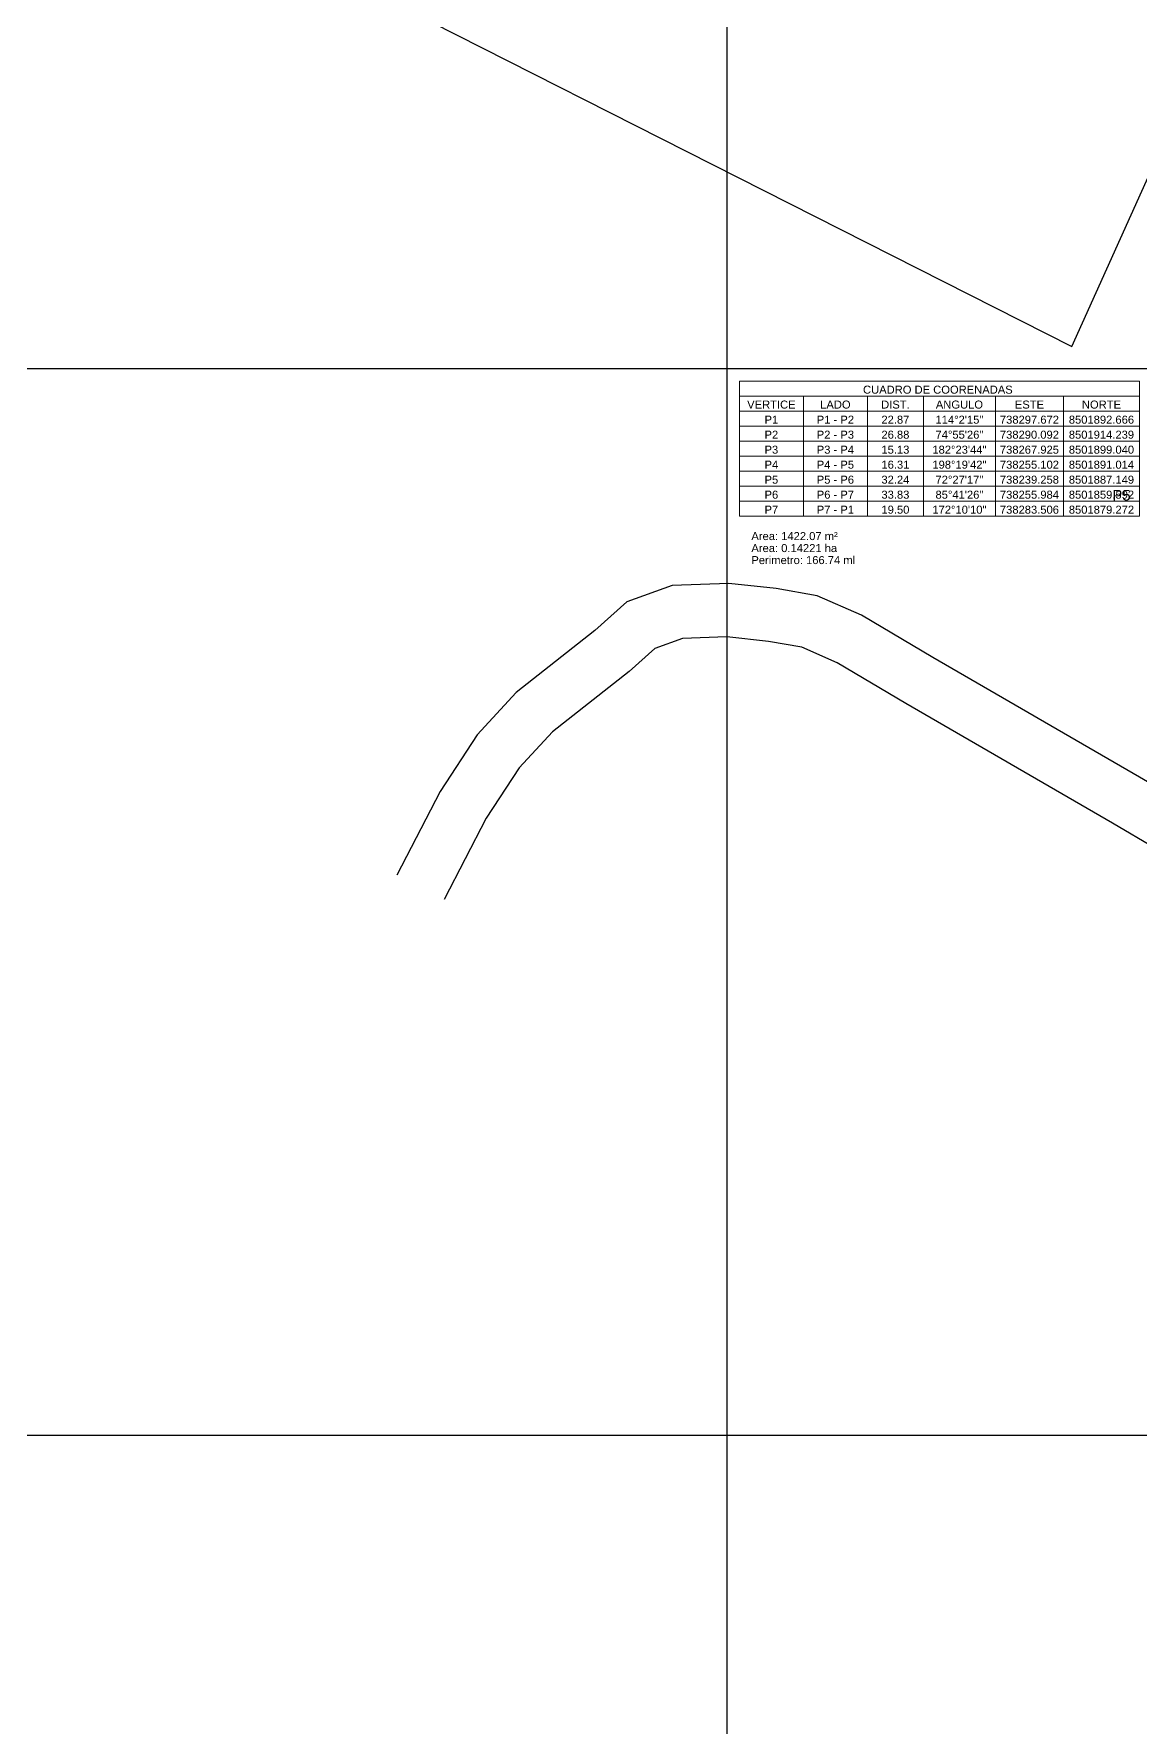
# Model space of a CAD drawing. Header units: millimetres. Extents: x 736950 to 740938, y 8500595 to 8502163.
# Drawn here: x 738135 to 738238.7, y 8501772.6 to 8501931.4 of the extents above; entities that cross this region are included whole.
import ezdxf
from ezdxf.enums import TextEntityAlignment as Align

# ---------------------------------------------------------------- set-up
doc = ezdxf.new("R2010")
doc.units = ezdxf.units.MM
doc.layers.add('Cuadricula Coordenadas', color=5, linetype='Continuous')
doc.layers.add('CUADROS', color=9, linetype='Continuous', lineweight=20)
doc.styles.add('CUADROS', font='arial.ttf')

# ---------------------------------------------------------------- blocks, each defined once
blk = doc.blocks.new('CC-Cuerpo')
at = {"layer": 'CUADROS'}
for p, q in [((0, 0), (0, 3.75)), ((0, 3.75), (100, 3.75)), ((0, 0), (100, 0)), ((16, 0), (16, 3.75)), ((32, 0), (32, 3.75)), ((46, 0), (46, 3.75)), ((64, 0), (64, 3.75)), ((81, 0), (81, 3.75)), ((100, 0), (100, 3.75))]:
    blk.add_line(p, q, dxfattribs=at)
at = {"layer": 'CUADROS', "style": 'CUADROS'}
for tag, p in [('V', (8, 0)), ('L', (24, 0)), ('D', (39, 0)), ('ANG', (55, 0)), ('X', (72.5, 0)), ('Y', (90.5, 0))]:
    blk.add_attdef(tag, text='', height=2, dxfattribs=at).set_placement(p, align=Align.BOTTOM_CENTER)

msp = doc.modelspace()

# ---------------------------------------------------------------- linework, layer by layer
at = {"elevation": 3684.939, "flags": 128}
msp.add_lwpolyline([(738166.4099, 8502005.157), (738138.5225, 8501949.5649), (738232.2844, 8501902.0373), (738257.8093, 8501958.724)], dxfattribs=at)
at = {"flags": 128}
msp.add_lwpolyline([(738242.1787, 8501859.6103), (738238.6265, 8501861.6904), (738219.2649, 8501872.8812), (738212.5835, 8501876.8571), (738208.4334, 8501878.6884), (738204.5728, 8501879.3631), (738200.1332, 8501879.845), (738194.8249, 8501879.6522), (738190.5783, 8501878.1101), (738187.5864, 8501875.4114), (738180.2158, 8501869.6019), (738176.5483, 8501865.6502), (738173.0738, 8501860.3492), (738169.0157, 8501852.5028)], dxfattribs=at)
msp.add_polyline3d([(738254.2435, 8501852.4567, 2668.81), (738250.0837, 8501852.8032, 0), (738245.6311, 8501853.3028, 0), (738240.1476, 8501855.0055, 0), (738236.1122, 8501857.3685, 0), (738216.7353, 8501868.5681, 0), (738210.2873, 8501872.4052, 0), (738206.9724, 8501873.8679, 0), (738203.8719, 8501874.4098, 0), (738199.9532, 8501874.8351, 0), (738195.7923, 8501874.684, 0), (738193.2024, 8501873.7435, 0), (738190.812, 8501871.5873, 0), (738183.6162, 8501865.9157, 0), (738180.4994, 8501862.5574, 0), (738177.3967, 8501857.8236, 0), (738173.4569, 8501850.2059, 0)])
at = {"layer": 'Cuadricula Coordenadas', "color": 8}
for p, q in [((738200, 8500595.5072), (738200, 8502130.6413)), ((736950.2265, 8501900), (738552.8979, 8501900)), ((736950.2265, 8501800), (738552.8979, 8501800))]:
    msp.add_line(p, q, dxfattribs=at)
at = {"layer": 'CUADROS'}
for p, q in [((738201.1305, 8501895.9957), (738201.1305, 8501898.8082)), ((738201.1305, 8501898.8082), (738238.6305, 8501898.8082)), ((738238.6305, 8501895.9957), (738238.6305, 8501898.8082)), ((738201.1305, 8501897.4019), (738238.6305, 8501897.4019)), ((738207.1305, 8501895.9957), (738207.1305, 8501897.4019)), ((738213.1305, 8501895.9957), (738213.1305, 8501897.4019)), ((738218.3805, 8501895.9957), (738218.3805, 8501897.4019)), ((738225.1305, 8501895.9957), (738225.1305, 8501897.4019)), ((738231.5055, 8501895.9957), (738231.5055, 8501897.4019)), ((738201.1305, 8501895.9957), (738238.6305, 8501895.9957))]:
    msp.add_line(p, q, dxfattribs=at)

# ---------------------------------------------------------------- block references
at = {"layer": 'CUADROS', "xscale": 0.375, "yscale": 0.375, "zscale": 0.375}
for p, values in [((738201.1305, 8501894.5894), {'V': 'P1', 'L': 'P1 - P2', 'D': '22.87', 'ANG': '114°2\'15"', 'X': '738297.672', 'Y': '8501892.666'}), ((738201.1305, 8501893.1832), {'V': 'P2', 'L': 'P2 - P3', 'D': '26.88', 'ANG': '74°55\'26"', 'X': '738290.092', 'Y': '8501914.239'}), ((738201.1305, 8501891.7769), {'V': 'P3', 'L': 'P3 - P4', 'D': '15.13', 'ANG': '182°23\'44"', 'X': '738267.925', 'Y': '8501899.040'}), ((738201.1305, 8501890.3707), {'V': 'P4', 'L': 'P4 - P5', 'D': '16.31', 'ANG': '198°19\'42"', 'X': '738255.102', 'Y': '8501891.014'}), ((738201.1305, 8501888.9644), {'V': 'P5', 'L': 'P5 - P6', 'D': '32.24', 'ANG': '72°27\'17"', 'X': '738239.258', 'Y': '8501887.149'}), ((738201.1305, 8501887.5582), {'V': 'P6', 'L': 'P6 - P7', 'D': '33.83', 'ANG': '85°41\'26"', 'X': '738255.984', 'Y': '8501859.592'}), ((738201.1305, 8501886.1519), {'V': 'P7', 'L': 'P7 - P1', 'D': '19.50', 'ANG': '172°10\'10"', 'X': '738283.506', 'Y': '8501879.272'})]:
    msp.add_blockref('CC-Cuerpo', p, dxfattribs=at).add_auto_attribs(values)

# ---------------------------------------------------------------- texts
at = {"layer": 'CUADROS', "style": 'CUADROS'}
msp.add_text('CUADRO DE COORENADAS ', height=0.75, dxfattribs=at).set_placement((738219.8805, 8501897.4019), align=Align.BOTTOM_CENTER)
for s, p in [('VERTICE', (738204.1305, 8501896.2301)), ('LADO', (738210.1305, 8501896.2301)), ('DIST.', (738215.7555, 8501896.2301)), ('ANGULO', (738221.7555, 8501896.2301)), ('ESTE', (738228.318, 8501896.2301)), ('NORTE', (738235.068, 8501896.2301))]:
    msp.add_text(s, height=0.75, dxfattribs=at).set_placement(p, align=Align.CENTER)
msp.add_text('P5', height=1, dxfattribs=at).set_placement((738236.9482, 8501888.1061), align=Align.MIDDLE_CENTER)
for s, p in [('Area: 1422.07 m²', (738202.2555, 8501883.9019)), ('Area: 0.14221 ha', (738202.2555, 8501882.7769)), ('Perimetro: 166.74 ml', (738202.2555, 8501881.6519))]:
    msp.add_text(s, height=0.75, dxfattribs=at).set_placement(p)

doc.saveas('drawing.dxf')
